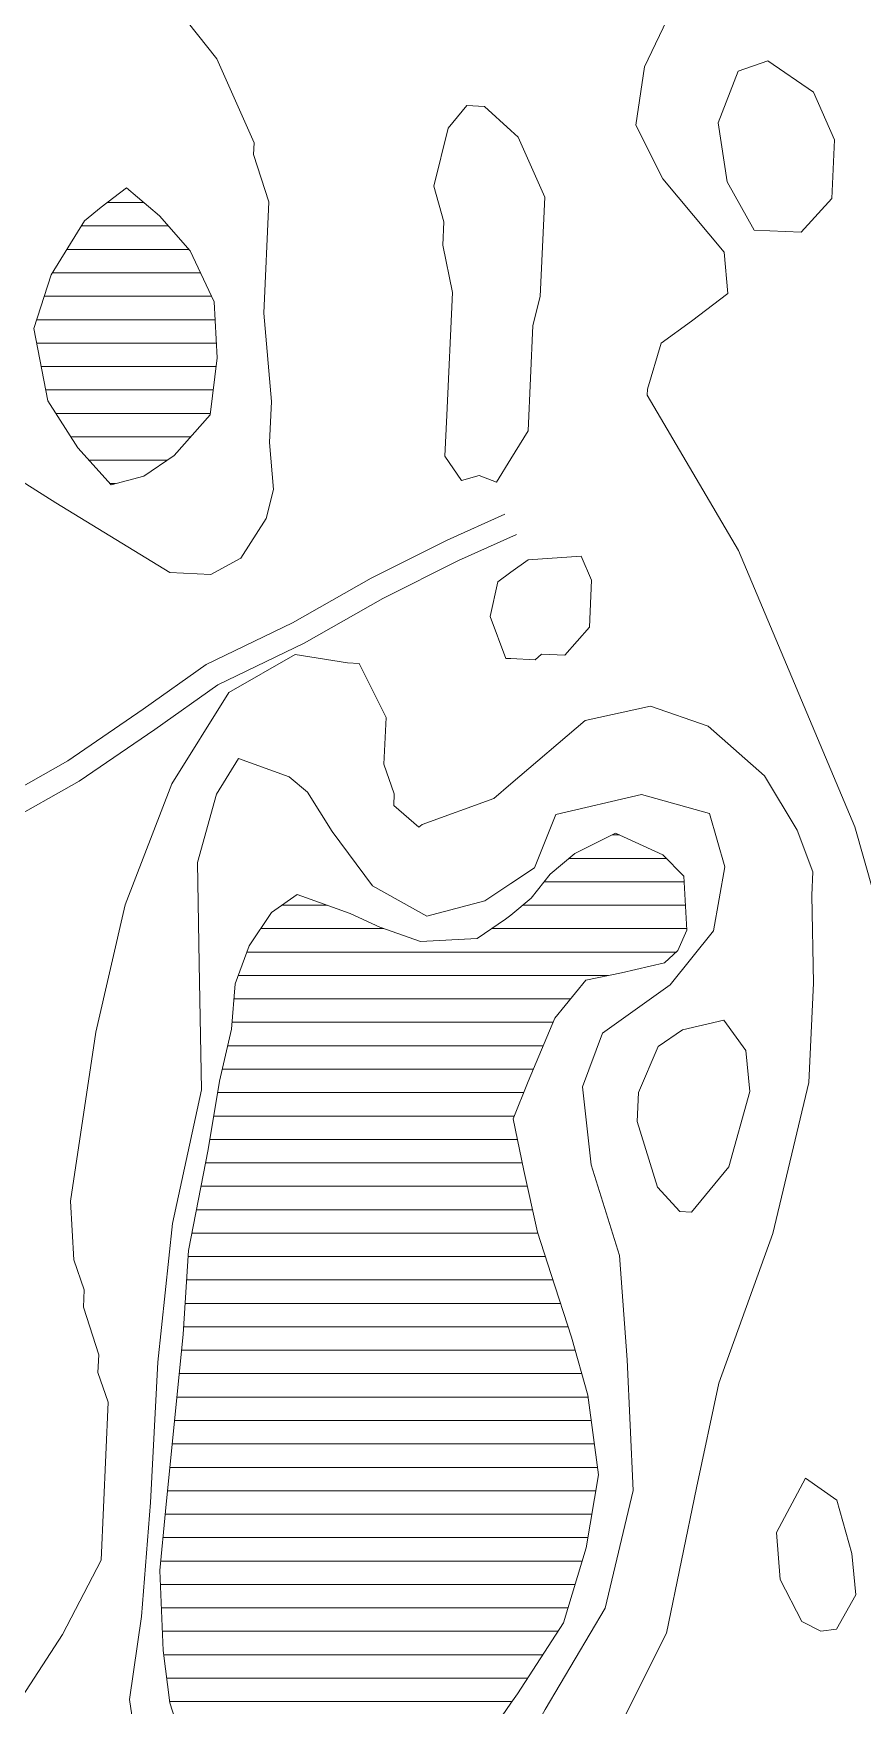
# Model space of a CAD drawing. Header units: millimetres. Extents: x 396621004 to 402046651, y 6785344214 to 6789799943.
# Drawn here: x 399789532 to 399931102, y 6787220885 to 6787506448 of the extents above; entities that cross this region are included whole.
import ezdxf

# ---------------------------------------------------------------- set-up
doc = ezdxf.new("R2010")
doc.units = ezdxf.units.MM
doc.header["$MEASUREMENT"] = 0
doc.layers.add('02 Korkeuskayrat_Kynä_nro__2', color=8, linetype='Continuous', lineweight=15)
doc.layers.add('02 Suot_Kynä_nro__101', color=252, linetype='Continuous', lineweight=15)
for name, color, linetype, lineweight, true_color in [('02 Maaston rajat_Kynä_nro__82', 7, 'Continuous', 20, 0xaaaaaa), ('02 Suot_Kynä_nro__102', 7, 'Continuous', 15, 0xcccccc), ('02 Tiet_Kynä_nro__102', 7, 'Continuous', 15, 0xcccccc)]:
    doc.layers.add(name, color=color, linetype=linetype, lineweight=lineweight, true_color=true_color)
pattern_1 = [(0, (1245072124.6, 6788065563.7), (0, 4000), [])]

msp = doc.modelspace()

# ---------------------------------------------------------------- hatches: boundary and pattern name
at = {"layer": '02 Suot_Kynä_nro__102', "linetype": 'Continuous', "lineweight": 15, "true_color": 0xcccccc}
h = msp.add_hatch(dxfattribs=at)
h.set_pattern_fill('KAJO___suo', color=254, style=0, pattern_type=2)
h.set_pattern_definition(pattern_1)
h.paths.add_polyline_path([(399820901.15, 6787451045.52), (399820362.05, 6787460587.7), (399816276.63, 6787469309.7), (399811062.47, 6787475321.07), (399805410.28, 6787480102.17), (399801114.28, 6787476801.41), (399798250.28, 6787474440.87), (399792547.55, 6787465198.76), (399789599.31, 6787456066.67), (399792000.02, 6787443683.84), (399797121.52, 6787435672), (399802824.25, 6787429380.56), (399808409.06, 6787430860.9), (399813581.1, 6787434371.71), (399819679.74, 6787441333.3)])
h = msp.add_hatch(dxfattribs=at)
h.set_pattern_fill('KAJO___suo', color=254, style=0, pattern_type=2)
h.set_pattern_definition(pattern_1)
h.paths.add_polyline_path([(399871038.01, 6787355873.75), (399871038.01, 6787221312.96), (399872192.04, 6787222873.32), (399880042.77, 6787235016.1), (399883917.59, 6787247849.03), (399886023.48, 6787260271.88), (399884178.72, 6787273884.99), (399881398.96, 6787283797.26), (399877911.62, 6787294479.7), (399875620.41, 6787301721.36), (399873261.83, 6787312243.77), (399871442.34, 6787321095.79), (399874003.1, 6787327487.25), (399878534.96, 6787338289.73), (399883850.21, 6787344791.21), (399889923.57, 6787346001.49), (399897294.16, 6787347731.89), (399899543.24, 6787349842.37), (399901118.44, 6787353293.16), (399900604.61, 6787362505.26), (399897007.76, 6787366196.11), (399888938.02, 6787369856.95), (399881946.49, 6787366416.16), (399877785.26, 6787362845.34), (399874533.78, 6787358754.41)])
h = msp.add_hatch(dxfattribs=at)
h.set_pattern_fill('KAJO___suo', color=254, style=0, pattern_type=2)
h.set_pattern_definition(pattern_1)
h.paths.add_polyline_path([(399819376.49, 6787315864.59), (399815990.23, 6787298600.65), (399815097.34, 6787284287.37), (399812064.87, 6787254060.46), (399811129.86, 6787243978.15), (399811677.39, 6787230305.02), (399812797.72, 6787221352.97), (399815400.59, 6787213351.14), (399818054, 6787200948.3), (399819772.4, 6787189845.76), (399822518.47, 6787179443.38), (399826334.33, 6787175502.48), (399833932.36, 6787177382.91), (399838582.15, 6787185424.75), (399845093.54, 6787190625.94), (399862690.29, 6787207549.81), (399866000.74, 6787213901.27), (399871038.01, 6787221312.96), (399871038.01, 6787355873.75), (399870136.7, 6787355193.59), (399865276.32, 6787351882.83), (399855606.1, 6787351382.72), (399848656.69, 6787353823.28), (399843585.72, 6787356173.82), (399834555.7, 6787359414.56), (399830175.46, 6787356323.85), (399826384.87, 6787350612.54), (399823967.32, 6787344131.06), (399823377.67, 6787336389.29), (399821322.33, 6787327537.27)])

# ---------------------------------------------------------------- linework, layer by layer
at = {"layer": '02 Korkeuskayrat_Kynä_nro__2', "color": 8, "linetype": 'Continuous', "lineweight": 15}
msp.add_line((399871038.01, 6787361284.99), (399866581.97, 6787358314.31), dxfattribs=at)
at = {"layer": '02 Korkeuskayrat_Kynä_nro__2', "color": 8, "linetype": 'Continuous', "lineweight": 15, "flags": 128}
for points in [[(399902744.19, 6787519371.15), (399893874.21, 6787500756.89), (399892416.94, 6787490804.62), (399896999.34, 6787481592.51), (399907444.52, 6787469099.65), (399908118.4, 6787462058.04), (399901893.41, 6787457336.96), (399896712.94, 6787453566.1), (399894354.35, 6787445674.29), (399894303.81, 6787444674.06), (399909912.61, 6787418147.99), (399929808.99, 6787370977.2), (399937685, 6787343110.83)], [(399814229.72, 6787510419.1), (399820859.04, 6787502107.2), (399827210.38, 6787487793.93), (399827117.72, 6787485793.47), (399829745.86, 6787477671.61), (399828878.24, 6787458687.27), (399830183.89, 6787443613.82), (399829863.79, 6787436612.22), (399830495.56, 6787428580.38), (399829265.72, 6787423629.25), (399824952.87, 6787416817.69), (399819814.52, 6787414057.06), (399812822.99, 6787414377.13), (399793347.78, 6787426279.86), (399786541.57, 6787430600.84), (399774470.65, 6787451175.55), (399765398.5, 6787471610.23), (399754052.01, 6787486153.55), (399733667.06, 6787500096.74), (399720189.41, 6787511729.4)], [(399865646.95, 6787430970.93), (399862606.06, 6787430110.73), (399859792.6, 6787434241.68), (399860112.69, 6787441233.28), (399861072.98, 6787462218.08), (399859438.81, 6787470299.93), (399859624.13, 6787474290.84), (399857905.73, 6787480382.23), (399860356.98, 6787490274.5), (399863541.07, 6787494135.38), (399866539.85, 6787493995.35), (399871038.01, 6787489884.41)], [(399871038.01, 6787489884.41), (399872301.54, 6787488734.14), (399876841.83, 6787478511.8), (399876058.44, 6787461527.92), (399874828.6, 6787456576.79), (399874003.1, 6787438592.67), (399871038.01, 6787433781.57)], [(399871038.01, 6787433781.57), (399868595.19, 6787429830.67), (399865646.95, 6787430970.93)], [(399876260.6, 6787400443.94), (399880253.36, 6787400263.9), (399884481.97, 6787405075), (399884844.18, 6787413066.83), (399883033.12, 6787417157.77), (399873994.67, 6787416567.63), (399871038.01, 6787414417.14)], [(399871038.01, 6787414417.14), (399868814.2, 6787412806.77), (399867542.25, 6787406855.41), (399870212.51, 6787399723.78), (399871038.01, 6787399683.77)], [(399871038.01, 6787378278.87), (399868115.05, 6787375798.31), (399855900.93, 6787371347.29), (399855344.97, 6787370897.18), (399851040.55, 6787374578.03), (399851133.21, 6787376568.48), (399849364.27, 6787381659.65), (399849734.9, 6787389651.48), (399845152.5, 6787398873.59), (399843147.7, 6787398963.61), (399834210.33, 6787400373.93), (399822897.53, 6787393892.45), (399813168.35, 6787378318.88), (399805216.54, 6787357654.16), (399800204.54, 6787335859.17), (399795883.26, 6787307032.57), (399796422.37, 6787296990.28), (399798191.31, 6787291909.11), (399798056.54, 6787288908.43), (399800684.68, 6787280776.57), (399800541.48, 6787277785.88), (399802310.42, 6787272694.72), (399801072.16, 6787245718.55), (399794484.96, 6787233005.64), (399786937.47, 6787221342.97)], [(399871038.01, 6787399683.77), (399875216.09, 6787399493.73), (399876260.6, 6787400443.94)], [(399871038.01, 6787190745.97), (399871661.35, 6787191426.13), (399888794.82, 6787215661.67), (399897614.26, 6787233275.7), (399902752.61, 6787258071.37), (399906576.89, 6787275915.46), (399915766.97, 6787301521.31), (399921949.84, 6787327267.2), (399922733.23, 6787344251.09), (399922421.56, 6787359284.53), (399922606.87, 6787363285.44), (399919928.19, 6787370407.07), (399914343.39, 6787379679.19), (399904723.72, 6787388131.13), (399894868.18, 6787391581.92), (399883740.7, 6787389091.35), (399871038.01, 6787378278.87)], [(399866581.97, 6787358314.31), (399856718.01, 6787355723.71), (399847418.43, 6787360874.89), (399840544.83, 6787370177.02), (399836316.22, 6787376858.55), (399833174.24, 6787379499.15), (399824540.12, 6787382609.86), (399820791.65, 6787376508.47), (399817557.01, 6787364875.81), (399817843.41, 6787347591.85), (399818205.62, 6787326046.92), (399813261.01, 6787303221.7), (399810784.49, 6787279536.28), (399809546.23, 6787255550.8), (399807996.3, 6787236096.35), (399805907.27, 6787221913.1), (399809049.24, 6787200998.32), (399815872.31, 6787184444.53), (399823562.99, 6787170601.36), (399829029.86, 6787163609.76), (399839112.83, 6787165440.18), (399851983.99, 6787180173.55), (399865015.19, 6787198907.84), (399871038.01, 6787209680.3)], [(399871038.01, 6787209680.3), (399876909.22, 6787220192.71), (399887126.96, 6787237536.67), (399891962.07, 6787257611.27), (399890883.85, 6787279946.38), (399889611.9, 6787297770.46), (399884743.1, 6787313244), (399883294.25, 6787326577.05), (399886672.09, 6787335699.13), (399898271.29, 6787343971.02), (399905658.73, 6787353183.13), (399907612.99, 6787364115.63), (399904984.85, 6787373237.72), (399893360.37, 6787376478.46), (399878703.43, 6787373077.68), (399875072.89, 6787363975.6), (399871038.01, 6787361284.99)]]:
    msp.add_lwpolyline(points, dxfattribs=at)
for points in [[(399914949.88, 6787501787.13), (399909862.07, 6787500016.72), (399906450.54, 6787491164.7), (399907992.05, 6787481082.39), (399912616.57, 6787472860.51), (399920610.5, 6787472490.43), (399925883.63, 6787478261.75), (399926338.5, 6787488254.03), (399922707.96, 6787496425.9)], [(399901918.68, 6787305162.15), (399908278.45, 6787312883.91), (399911866.87, 6787325726.85), (399911192.99, 6787332768.46), (399907427.67, 6787337949.65), (399900343.48, 6787336269.26), (399896207.53, 6787333458.62), (399892846.54, 6787325606.82), (399892610.68, 6787320605.68), (399896106.44, 6787309433.12), (399899913.88, 6787305252.17)], [(399924005.18, 6787233605.78), (399920728.43, 6787235226.15), (399917055.77, 6787242397.79), (399916424, 6787250439.63), (399921351.77, 6787259721.75), (399926683.86, 6787255970.89), (399929269.89, 6787246838.8), (399929952.19, 6787239807.19), (399926675.44, 6787233945.85)]]:
    msp.add_lwpolyline(points, close=True, dxfattribs=at)
at = {"layer": '02 Maaston rajat_Kynä_nro__82', "color": 253, "linetype": 'Continuous', "lineweight": 20, "true_color": 0xaaaaaa, "flags": 128}
msp.add_lwpolyline([(399805410.28, 6787480102.17), (399811062.47, 6787475321.07), (399816276.63, 6787469309.7), (399820362.05, 6787460587.7), (399820901.15, 6787451045.52), (399819679.74, 6787441333.3), (399813581.1, 6787434371.71), (399808409.06, 6787430860.9), (399802824.25, 6787429380.56), (399797121.52, 6787435672), (399792000.02, 6787443683.84), (399789599.31, 6787456066.67), (399792547.55, 6787465198.76), (399798250.28, 6787474440.87), (399801114.28, 6787476801.41)], close=True, dxfattribs=at)
for points in [[(399871038.01, 6787355873.75), (399874533.78, 6787358754.41), (399877785.26, 6787362845.34), (399881946.49, 6787366416.16), (399888938.02, 6787369856.95), (399897007.76, 6787366196.11), (399900604.61, 6787362505.26), (399901118.44, 6787353293.16), (399899543.24, 6787349842.37), (399897294.16, 6787347731.89)], [(399812797.72, 6787221352.97), (399811677.39, 6787230305.02), (399811129.86, 6787243978.15), (399812064.87, 6787254060.46), (399815097.34, 6787284287.37), (399815990.23, 6787298600.65), (399819376.49, 6787315864.59), (399821322.33, 6787327537.27), (399823377.67, 6787336389.29), (399823967.32, 6787344131.06), (399826384.87, 6787350612.54), (399830175.46, 6787356323.85), (399834555.7, 6787359414.56), (399843585.72, 6787356173.82), (399848656.69, 6787353823.28), (399855606.1, 6787351382.72), (399865276.32, 6787351882.83), (399870136.7, 6787355193.59), (399871038.01, 6787355873.75)], [(399871038.01, 6787221312.96), (399872192.04, 6787222873.32), (399880042.77, 6787235016.1), (399883917.59, 6787247849.03), (399886023.48, 6787260271.88), (399884178.72, 6787273884.99), (399881398.96, 6787283797.26), (399877911.62, 6787294479.7), (399875620.41, 6787301721.36), (399873261.83, 6787312243.77), (399871442.34, 6787321095.79), (399874003.1, 6787327487.25), (399878534.96, 6787338289.73), (399883850.21, 6787344791.21), (399889923.57, 6787346001.49), (399897294.16, 6787347731.89)], [(399812797.72, 6787221352.97), (399815400.59, 6787213351.14), (399818054, 6787200948.3), (399819772.4, 6787189845.76), (399822518.47, 6787179443.38), (399826334.33, 6787175502.48), (399833932.36, 6787177382.91), (399838582.15, 6787185424.75), (399845093.54, 6787190625.94), (399862690.29, 6787207549.81), (399866000.74, 6787213901.27), (399871038.01, 6787221312.96)]]:
    msp.add_lwpolyline(points, dxfattribs=at)
at = {"layer": '02 Suot_Kynä_nro__101', "color": 252, "linetype": 'Continuous', "lineweight": 15, "flags": 128}
msp.add_lwpolyline([(399805410.28, 6787480102.17), (399811062.47, 6787475321.07), (399816276.63, 6787469309.7), (399820362.05, 6787460587.7), (399820901.15, 6787451045.52), (399819679.74, 6787441333.3), (399813581.1, 6787434371.71), (399808409.06, 6787430860.9), (399802824.25, 6787429380.56), (399797121.52, 6787435672), (399792000.02, 6787443683.84), (399789599.31, 6787456066.67), (399792547.55, 6787465198.76), (399798250.28, 6787474440.87), (399801114.28, 6787476801.41)], close=True, dxfattribs=at)
for points in [[(399871040.12, 6787355875.48), (399874533.78, 6787358754.41), (399877785.26, 6787362845.34), (399881946.49, 6787366416.16), (399888938.02, 6787369856.95), (399897007.76, 6787366196.11), (399900604.61, 6787362505.26), (399901118.44, 6787353293.16), (399899543.24, 6787349842.37), (399897294.16, 6787347731.89), (399889923.57, 6787346001.49), (399883850.21, 6787344791.21), (399878534.96, 6787338289.73), (399874003.1, 6787327487.25), (399871442.34, 6787321095.79), (399873261.83, 6787312243.77), (399875620.41, 6787301721.36), (399877911.62, 6787294479.7), (399881398.96, 6787283797.26), (399884178.72, 6787273884.99), (399886023.48, 6787260271.88), (399883917.59, 6787247849.03), (399880042.77, 6787235016.1), (399872192.04, 6787222873.32), (399871040.12, 6787221315.81)], [(399815400.59, 6787213351.14), (399812797.72, 6787221352.97), (399811677.39, 6787230305.02), (399811129.86, 6787243978.15), (399812064.87, 6787254060.46), (399815097.34, 6787284287.37), (399815990.23, 6787298600.65), (399819376.49, 6787315864.59), (399821322.33, 6787327537.27), (399823377.67, 6787336389.29), (399823967.32, 6787344131.06), (399826384.87, 6787350612.54), (399830175.46, 6787356323.85), (399834555.7, 6787359414.56), (399843585.72, 6787356173.82), (399848656.69, 6787353823.28), (399855606.1, 6787351382.72), (399865276.32, 6787351882.83), (399870136.7, 6787355193.59), (399871026.99, 6787355865.43)], [(399871026.99, 6787221296.75), (399866000.74, 6787213901.27)]]:
    msp.add_lwpolyline(points, dxfattribs=at)
at = {"layer": '02 Tiet_Kynä_nro__102', "color": 254, "linetype": 'Continuous', "lineweight": 15, "true_color": 0xcccccc, "flags": 128}
for points in [[(399765480.31, 6787365850.24), (399770878.49, 6787368314.39), (399782688.28, 6787375035.92), (399795382.54, 6787382237.57), (399808287.39, 6787391039.59), (399819010.55, 6787398701.34), (399833785.42, 6787405812.97), (399847204.11, 6787413414.7), (399860151.07, 6787419896.19), (399870048.72, 6787424367.21)], [(399762930.91, 6787360306.93), (399772857.07, 6787364838.01), (399784666.86, 6787371559.54), (399797361.12, 6787378761.19), (399810265.97, 6787387563.21), (399820989.13, 6787395224.96), (399835764, 6787402336.59), (399849182.69, 6787409938.32), (399862129.65, 6787416419.81), (399872027.3, 6787420890.83)]]:
    msp.add_lwpolyline(points, dxfattribs=at)

doc.saveas('drawing.dxf')
